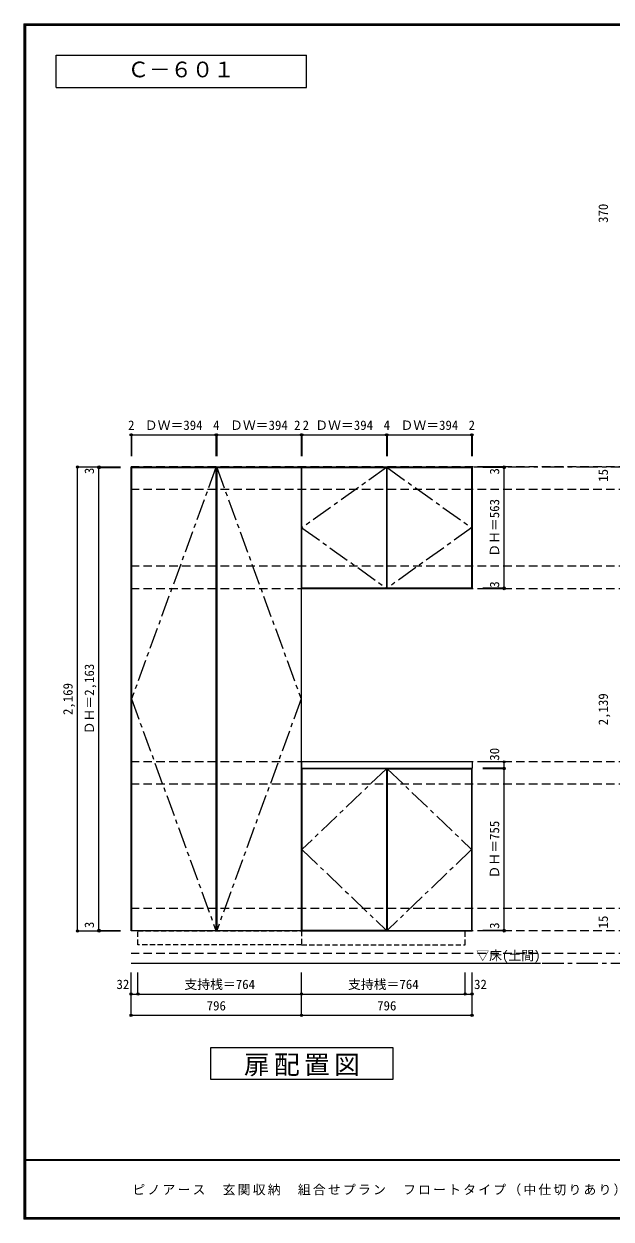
# Model space of a CAD drawing. Units: millimetres at full size, sheet at 1:20; details may follow other scales. Extents: x -3893 to 3907, y -2871 to 2783.
# Drawn here: x -3893 to -1152, y -2803 to 2783 of the extents above; entities that cross this region are included whole.
import ezdxf
from ezdxf.enums import TextEntityAlignment as Align

# ---------------------------------------------------------------- set-up
doc = ezdxf.new("R2010")
doc.units = ezdxf.units.MM
doc.header["$LTSCALE"] = 20
doc.header["$PDMODE"] = 32
doc.header["$PDSIZE"] = 10
for name, pattern in [('CHAIN1', [8, 5, -1, 1, -1]), ('DASHED1', [1.8, 1.2, -0.6]), ('DASHED2', [3, 2, -1])]:
    doc.linetypes.add(name, pattern=pattern)
for name, color, linetype in [('0-1_本体', 2, 'Continuous'), ('0-2_扉', 3, 'Continuous'), ('0-3_扉仕上', 7, 'CHAIN1'), ('0-4_棚', 3, 'Continuous'), ('0-9_', 7, 'DASHED1'), ('0-A_文字', 7, 'Continuous'), ('0-B_寸法', 4, 'Continuous'), ('F-1_枠', 6, 'Continuous'), ('F-A_文字', 7, 'Continuous')]:
    doc.layers.add(name, color=color, linetype=linetype)
doc.styles.add('ＭＳ ゴシック', font='')
doc.styles.get('ＭＳ ゴシック').set_extended_font_data('MS Gothic')

msp = doc.modelspace()

# ---------------------------------------------------------------- linework, layer by layer
at = {"layer": '0-1_本体', "color": 7}
for p, q in [((-2597.09, -1456.67), (-2597.09, 712.33)), ((-1801.09, 143.33), (-2597.09, 143.33)), ((-1801.09, -1456.67), (-1801.09, -695.67)), ((-2597.09, -1456.67), (-3393.09, -1456.67)), ((-2597.09, -1456.67), (-1801.09, -1456.67))]:
    msp.add_line(p, q, dxfattribs=at)
for points in [[(-3393.09, -1456.67), (-3393.09, 712.33), (-2597.09, 712.33)], [(-2597.09, 712.33), (-1801.09, 712.33), (-1801.09, 143.33)]]:
    msp.add_lwpolyline(points, dxfattribs=at)
at = {"layer": '0-2_扉'}
for p, q in [((-3391.09, 709.33), (-3391.09, -1453.67)), ((-3391.09, 709.33), (-2997.09, 709.33)), ((-2997.09, 709.33), (-2997.09, -1453.67)), ((-2993.09, 709.33), (-2993.09, -1453.67)), ((-2993.09, 709.33), (-2599.09, 709.33)), ((-2599.09, 709.33), (-2599.09, -1453.67)), ((-2595.09, -698.67), (-2595.09, -1453.67)), ((-2201.09, -698.67), (-2595.09, -698.67)), ((-2201.09, -698.67), (-2201.09, -1453.67)), ((-2197.09, -698.67), (-2197.09, -1453.67)), ((-2197.09, -698.67), (-1803.09, -698.67)), ((-1803.09, -698.67), (-1803.09, -1453.67)), ((-3391.09, -1453.67), (-2997.09, -1453.67)), ((-2993.09, -1453.67), (-2599.09, -1453.67)), ((-2201.09, -1453.67), (-2595.09, -1453.67)), ((-2197.09, -1453.67), (-1803.09, -1453.67))]:
    msp.add_line(p, q, dxfattribs=at)
for points in [[(-2595.09, 709.33), (-2201.09, 709.33), (-2201.09, 146.33), (-2595.09, 146.33)], [(-2197.09, 709.33), (-1803.09, 709.33), (-1803.09, 146.33), (-2197.09, 146.33)]]:
    msp.add_lwpolyline(points, close=True, dxfattribs=at)
at = {"layer": '0-3_扉仕上', "linetype": 'Continuous'}
msp.add_line((-3393.09, -1606.67), (-1481.09, -1606.67), dxfattribs=at)
at = {"layer": '0-3_扉仕上'}
for points in [[(-2997.09, 709.33), (-3391.09, -372.17), (-2997.09, -1453.67)], [(-2993.09, 709.33), (-2599.09, -372.17), (-2993.09, -1453.67)], [(-2201.09, 709.33), (-2595.09, 427.83), (-2201.09, 146.33)], [(-2197.09, 709.33), (-1803.09, 427.83), (-2197.09, 146.33)], [(-2201.09, -698.67), (-2595.09, -1076.17), (-2201.09, -1453.67)], [(-2197.09, -698.67), (-1803.09, -1076.17), (-2197.09, -1453.67)]]:
    msp.add_lwpolyline(points, dxfattribs=at)
at = {"layer": '0-4_棚'}
msp.add_lwpolyline([(-2597.09, -695.67), (-1799.09, -695.67), (-1799.09, -665.67), (-2597.09, -665.67)], close=True, dxfattribs=at)
at = {"layer": '0-9_'}
for p, q in [((-3361.09, -1456.67), (-2597.09, -1456.67)), ((-3361.09, -1520.67), (-3361.09, -1456.67)), ((-1833.09, -1456.67), (-2597.09, -1456.67)), ((-1833.09, -1520.67), (-1833.09, -1456.67)), ((-2597.09, -1520.67), (-1833.09, -1520.67))]:
    msp.add_line(p, q, dxfattribs=at)
msp.add_lwpolyline([(-2597.09, -1456.67), (-2597.09, -1520.67), (-3361.09, -1520.67)], dxfattribs=at)
at = {"layer": '0-A_文字', "linetype": 'CHAIN1'}
for p, q in [((-3393.09, 712.33), (3184.52, 712.33)), ((-3393.09, -1606.67), (3184.52, -1606.67))]:
    msp.add_line(p, q, dxfattribs=at)
at = {"layer": '0-A_文字'}
for p, q in [((-3021.1, -2151.17), (-3021.1, -2001.17)), ((-3021.1, -2001.17), (-2171.1, -2001.17)), ((-2171.1, -2001.17), (-2171.1, -2151.17)), ((-2171.1, -2151.17), (-3021.1, -2151.17))]:
    msp.add_line(p, q, dxfattribs=at)
for points in [[(-3743.33, 2486.67), (-3743.33, 2636.67), (-2574.63, 2636.67)], [(-3743.33, 2486.67), (-2574.63, 2486.67), (-2574.63, 2636.67)]]:
    msp.add_lwpolyline(points, dxfattribs=at)
at = {"layer": '0-B_寸法'}
for p, q in [((-3393.09, 862.33), (-3393.09, 762.33)), ((-3393.09, 862.33), (-3391.09, 862.33)), ((-3391.09, 862.33), (-2997.09, 862.33)), ((-3391.09, 862.33), (-3391.09, 762.33)), ((-2997.09, 862.33), (-2993.09, 862.33)), ((-2997.09, 862.33), (-2997.09, 762.33)), ((-2993.09, 862.33), (-2599.09, 862.33)), ((-2993.09, 862.33), (-2993.09, 762.33)), ((-2599.09, 862.33), (-2597.09, 862.33)), ((-2599.09, 862.33), (-2599.09, 762.33)), ((-2597.09, 862.33), (-2597.09, 762.33)), ((-2597.09, 862.33), (-2595.09, 862.33)), ((-2595.09, 862.33), (-2201.09, 862.33)), ((-2595.09, 862.33), (-2595.09, 762.33)), ((-2201.09, 862.33), (-2197.09, 862.33)), ((-2201.09, 862.33), (-2201.09, 762.33)), ((-2197.09, 862.33), (-1803.09, 862.33)), ((-2197.09, 862.33), (-2197.09, 762.33)), ((-1803.09, 862.33), (-1801.09, 862.33)), ((-1803.09, 862.33), (-1803.09, 762.33)), ((-1801.09, 862.33), (-1801.09, 762.33)), ((-3643.09, 712.33), (-3443.09, 712.33)), ((-3643.09, -1456.67), (-3643.09, 712.33)), ((-3543.09, 709.33), (-3543.09, 712.33)), ((-3543.09, 709.33), (-3443.09, 709.33)), ((-3543.09, -1453.67), (-3543.09, 709.33)), ((-1651.09, 712.33), (-1751.09, 712.33)), ((-1651.09, 709.33), (-1751.09, 709.33)), ((-1651.09, 709.33), (-1651.09, 712.33)), ((-1651.09, 146.33), (-1651.09, 709.33)), ((-1651.09, 146.33), (-1751.09, 146.33)), ((-1651.09, 143.33), (-1751.09, 143.33)), ((-1651.09, 143.33), (-1651.09, 146.33)), ((-1651.09, -665.67), (-1751.09, -665.67)), ((-1651.09, -695.67), (-1651.09, -665.67)), ((-1651.09, -695.67), (-1751.09, -695.67)), ((-1651.09, -695.67), (-1751.09, -695.67)), ((-1651.09, -698.67), (-1751.09, -698.67)), ((-1651.09, -698.67), (-1651.09, -695.67)), ((-1651.09, -1453.67), (-1651.09, -698.67)), ((-3643.09, -1456.67), (-3443.09, -1456.67)), ((-3543.09, -1453.67), (-3443.09, -1453.67)), ((-3543.09, -1456.67), (-3543.09, -1453.67)), ((-1651.09, -1453.67), (-1751.09, -1453.67)), ((-1651.09, -1456.67), (-1751.09, -1456.67)), ((-1651.09, -1456.67), (-1651.09, -1453.67)), ((-3393.09, -1751.17), (-3393.09, -1651.17)), ((-3361.09, -1751.17), (-3361.09, -1651.17)), ((-2597.09, -1751.17), (-2597.09, -1651.17)), ((-1833.09, -1751.17), (-1833.09, -1651.17)), ((-1801.09, -1751.17), (-1801.09, -1651.17)), ((-3393.09, -1851.17), (-3393.09, -1751.17)), ((-3393.09, -1751.17), (-3361.09, -1751.17)), ((-3361.09, -1751.17), (-2597.09, -1751.17)), ((-2597.09, -1851.17), (-2597.09, -1751.17)), ((-2597.09, -1751.17), (-1833.09, -1751.17)), ((-1833.09, -1751.17), (-1801.09, -1751.17)), ((-1801.09, -1851.17), (-1801.09, -1751.17)), ((-2597.09, -1851.17), (-3393.09, -1851.17)), ((-1801.09, -1851.17), (-2597.09, -1851.17))]:
    msp.add_line(p, q, dxfattribs=at)
at = {"layer": '0-B_寸法', "linetype": 'DASHED2'}
for p, q in [((3184.52, 712.33), (-3393.09, 712.33)), ((3184.52, 607.33), (-3393.09, 607.33)), ((3184.52, 248.33), (-3393.09, 248.33)), ((3184.52, 143.33), (-3393.09, 143.33)), ((3184.52, -665.67), (-3393.09, -665.67)), ((3184.52, -770.67), (-3393.09, -770.67)), ((3184.52, -1351.67), (-3393.09, -1351.67)), ((3184.52, -1456.67), (-3393.09, -1456.67)), ((3184.52, -1561.67), (-3393.09, -1561.67))]:
    msp.add_line(p, q, dxfattribs=at)
at = {"layer": '0-B_寸法', "color": 7}
for p in [(-3393.09, 862.33), (-3391.09, 862.33), (-2997.09, 862.33), (-2993.09, 862.33), (-2599.09, 862.33), (-2597.09, 862.33), (-2595.09, 862.33), (-2201.09, 862.33), (-2197.09, 862.33), (-1803.09, 862.33), (-1801.09, 862.33), (-3643.09, 712.33), (-3543.09, 712.33), (-3543.09, 709.33), (-1651.09, 712.33), (-1651.09, 709.33), (-1651.09, 146.33), (-1651.09, 143.33), (-1651.09, -665.67), (-1651.09, -695.67), (-1651.09, -695.67), (-1651.09, -698.67), (-3643.09, -1456.67), (-3543.09, -1453.67), (-3543.09, -1456.67), (-1651.09, -1453.67), (-1651.09, -1456.67), (-3393.09, -1751.17), (-3361.09, -1751.17), (-2597.09, -1751.17), (-1833.09, -1751.17), (-1801.09, -1751.17), (-3393.09, -1851.17), (-2597.09, -1851.17), (-1801.09, -1851.17)]:
    msp.add_point(p, dxfattribs=at)
at = {"layer": 'F-1_枠'}
for p, q in [((-3893.39, 2783.33), (-3893.39, -2803.33)), ((-3893.39, 2783.33), (3906.61, 2783.33)), ((-3893.39, 2780), (3906.61, 2780)), ((-3893.39, 2776.67), (3906.61, 2776.67)), ((-3890.05, 2783.33), (-3890.05, -2803.33)), ((-3886.72, 2783.33), (-3886.72, -2803.33)), ((3906.61, -2526.67), (-3893.39, -2526.67)), ((3906.61, -2530), (-3893.39, -2530)), ((3906.61, -2796.67), (-3893.39, -2796.67)), ((3906.61, -2800), (-3893.39, -2800)), ((3906.61, -2803.33), (-3893.39, -2803.33))]:
    msp.add_line(p, q, dxfattribs=at)

# ---------------------------------------------------------------- texts
at = {"layer": '0-A_文字', "style": 'ＭＳ ゴシック'}
for s, height, p in [('Ｃ－６０１', 73.31, (-3408.98, 2511.67)), ('▽床(土間)', 43.99, (-1781.09, -1606.67))]:
    msp.add_text(s, height=height, dxfattribs=at).set_placement(p, align=Align.BOTTOM_LEFT)
at = {"layer": '0-A_文字', "insert": (-2866.1, -2136.17), "char_height": 87.98, "attachment_point": 7, "style": 'ＭＳ ゴシック'}
msp.add_mtext('\\T1.17;扉配置図', dxfattribs=at)
at = {"layer": '0-B_寸法', "color": 7, "style": 'ＭＳ ゴシック'}
for s, p in [('370', (-1153.48, 1853.06)), ('3', (-3553.09, 679.01)), ('3', (-1661.09, 676.85)), ('15', (-1153.48, 643.11)), ('ＤＨ＝563', (-1661.09, 292.83)), ('3', (-1661.09, 147.85)), ('ＤＨ＝2,163', (-3553.09, -537.17)), ('2,169', (-3653.09, -447.17)), ('2,139', (-1153.48, -495.17)), ('30', (-1661.09, -660.67)), ('ＤＨ＝755', (-1661.09, -1211.17)), ('15', (-1153.48, -1444.62)), ('3', (-3553.09, -1443.09)), ('3', (-1661.09, -1446.76))]:
    msp.add_text(s, height=43.99, rotation=90, dxfattribs=at).set_placement(p, align=Align.BOTTOM_LEFT)
for s, p in [('2', (-3407.09, 872.33)), ('ＤＷ＝394', (-3329.09, 872.33)), ('4', (-3010.09, 872.33)), ('ＤＷ＝394', (-2931.09, 872.33)), ('2', (-2632.09, 872.33)), ('2', (-2592.09, 872.33)), ('ＤＷ＝394', (-2533.09, 872.33)), ('4', (-2214.09, 872.33)), ('ＤＷ＝394', (-2135.09, 872.33)), ('2', (-1817.09, 872.33)), ('32', (-3461.26, -1741.17)), ('支持桟＝764', (-3144.09, -1741.17)), ('支持桟＝764', (-2380.09, -1741.17)), ('32', (-1791.65, -1741.17)), ('796', (-3040.09, -1841.17)), ('796', (-2244.09, -1841.17))]:
    msp.add_text(s, height=43.99, dxfattribs=at).set_placement(p, align=Align.BOTTOM_LEFT)
at = {"layer": 'F-A_文字', "insert": (-3386.72, -2693.33), "char_height": 43.99, "attachment_point": 7, "style": 'ＭＳ ゴシック'}
msp.add_mtext('\\T1.17;ピノアース\u3000玄関収納\u3000組合せプラン\u3000フロートタイプ（中仕切りあり）\\~Ｃ-６０１', dxfattribs=at)

doc.saveas('drawing.dxf')
